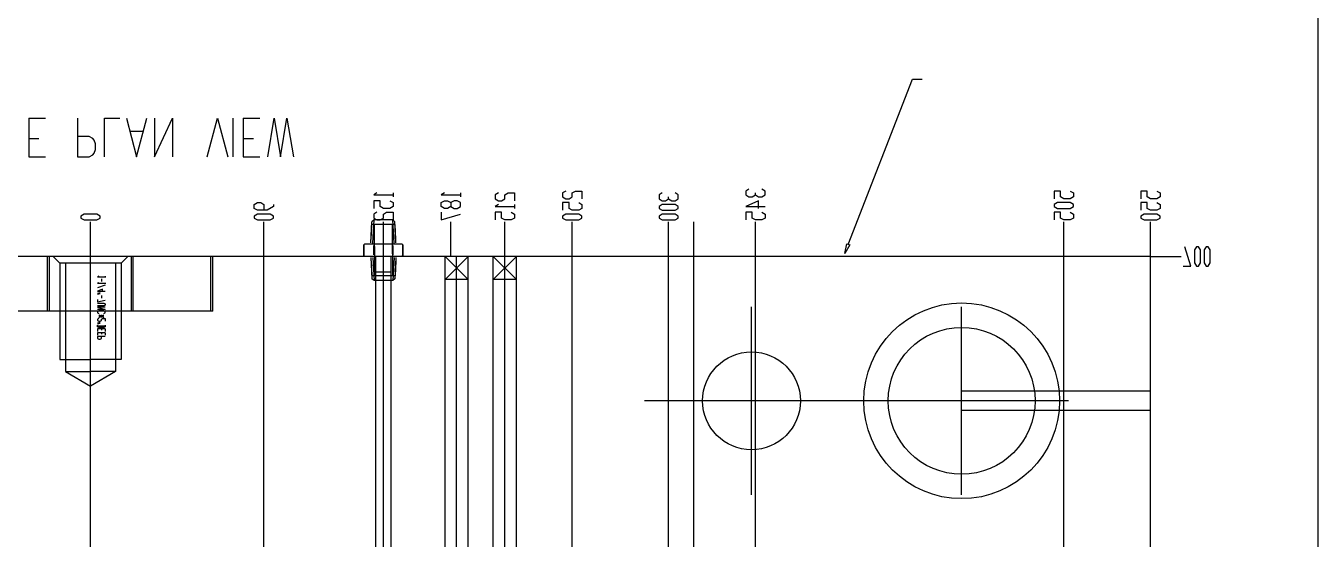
# Model space of a CAD drawing. Header units: millimetres. Extents: x -1 to 1014, y -756 to 757.
# Drawn here: x 833.9 to 1014, y 366.1 to 437.7 of the extents above; entities that cross this region are included whole.
import ezdxf

# ---------------------------------------------------------------- set-up
doc = ezdxf.new("R2010")
doc.units = ezdxf.units.MM

# ---------------------------------------------------------------- blocks, each defined once
blk = doc.blocks.new('blockName2')
for points in [[(10.0392, 11.2879), (1013.96, 11.2879), (1013.96, 756.712), (10.0392, 756.712), (10.0392, 11.2879)], [(948.478, 407.239), (957.436, 430.262)], [(957.436, 430.262), (958.778, 430.262)], [(834.283, 424.831), (834.283, 419.46), (836.61, 419.46)], [(834.283, 424.831), (836.61, 424.831)], [(841.087, 424.831), (841.087, 419.46), (842.698, 419.46), (843.235, 419.716), (843.414, 419.972), (843.593, 420.483), (843.593, 421.251), (843.414, 421.762), (843.235, 422.018), (842.698, 422.274), (841.087, 422.274)], [(844.846, 419.46), (844.846, 424.831), (846.995, 424.831)], [(847.89, 424.831), (849.323, 419.46), (850.755, 424.831)], [(851.829, 424.831), (851.829, 419.46), (854.336, 424.831), (854.336, 419.46)], [(859.17, 419.46), (860.602, 424.831), (862.035, 419.46)], [(862.751, 424.831), (862.751, 419.46)], [(864.183, 424.831), (864.183, 419.46), (866.511, 419.46)], [(864.183, 424.831), (866.511, 424.831)], [(867.585, 419.46), (868.48, 424.831), (869.375, 419.46), (870.271, 424.831), (871.166, 419.46)], [(834.283, 422.018), (835.715, 422.018)], [(848.427, 423.041), (850.218, 423.041)], [(864.183, 422.018), (865.616, 422.018)], [(882.814, 414.406), (882.366, 414.137), (885.052, 414.137)], [(885.052, 414.406), (885.052, 413.869)], [(892.214, 414.406), (891.766, 414.137), (894.452, 414.137)], [(894.452, 414.406), (894.452, 413.869)], [(899.733, 414.406), (899.286, 414.137), (899.286, 413.6), (899.733, 413.332), (900.181, 413.332), (900.629, 413.6), (900.629, 414.137), (901.076, 414.406), (901.971, 414.406), (901.971, 413.332)], [(909.133, 414.675), (908.686, 414.406), (908.686, 413.869), (909.133, 413.6), (909.581, 413.6), (910.028, 413.869), (910.028, 414.406), (910.476, 414.675), (911.371, 414.675), (911.371, 413.6)], [(922.561, 414.406), (922.114, 414.137), (922.114, 413.6), (922.561, 413.332), (923.009, 413.332), (923.457, 413.6), (923.457, 413.869)], [(923.457, 413.6), (923.904, 413.332), (924.352, 413.332), (924.799, 413.6), (924.799, 414.137), (924.352, 414.406)], [(934.647, 414.943), (934.199, 414.675), (934.199, 414.137), (934.647, 413.869), (935.094, 413.869), (935.542, 414.137), (935.542, 414.406)], [(935.542, 414.137), (935.99, 413.869), (936.437, 413.869), (936.885, 414.137), (936.885, 414.675), (936.437, 414.943)], [(979.408, 414.675), (979.855, 414.406), (979.855, 413.869), (979.408, 413.6), (978.512, 413.6), (978.065, 413.869), (978.065, 414.675), (977.17, 414.675), (977.17, 413.6)], [(991.493, 414.675), (991.941, 414.406), (991.941, 413.869), (991.493, 413.6), (990.598, 413.6), (990.15, 413.869), (990.15, 414.675), (989.255, 414.675), (989.255, 413.6)], [(868.401, 412.795), (868.401, 412.526), (867.506, 411.989), (866.163, 411.989), (865.715, 412.257), (865.715, 412.795), (866.163, 413.063), (866.61, 413.063), (867.058, 412.795), (867.058, 411.989)], [(884.604, 413.332), (885.052, 413.063), (885.052, 412.526), (884.604, 412.257), (883.709, 412.257), (883.261, 412.526), (883.261, 413.332), (882.366, 413.332), (882.366, 412.257)], [(894.452, 413.063), (894.004, 413.332), (893.556, 413.332), (893.109, 413.063), (893.109, 412.526), (892.661, 412.257), (892.214, 412.257), (891.766, 412.526), (891.766, 413.063), (892.214, 413.332), (892.661, 413.332), (893.109, 413.063)], [(893.109, 412.526), (893.556, 412.257), (894.004, 412.257), (894.452, 412.526), (894.452, 413.063)], [(899.733, 412.795), (899.286, 412.526), (901.971, 412.526)], [(901.971, 412.795), (901.971, 412.257)], [(910.924, 413.063), (911.371, 412.795), (911.371, 412.257), (910.924, 411.989), (910.028, 411.989), (909.581, 412.257), (909.581, 413.063), (908.686, 413.063), (908.686, 411.989)], [(924.799, 412.526), (924.352, 412.795), (922.561, 412.795), (922.114, 412.526), (922.114, 412.257), (922.561, 411.989), (924.352, 411.989), (924.799, 412.257), (924.799, 412.526)], [(935.99, 412.257), (935.99, 413.332), (934.199, 412.526), (936.885, 412.526)], [(979.855, 412.795), (979.408, 413.063), (977.617, 413.063), (977.17, 412.795), (977.17, 412.526), (977.617, 412.257), (979.408, 412.257), (979.855, 412.526), (979.855, 412.795)], [(991.493, 413.063), (991.941, 412.795), (991.941, 412.257), (991.493, 411.989), (990.598, 411.989), (990.15, 412.257), (990.15, 413.063), (989.255, 413.063), (989.255, 411.989)], [(844.23, 411.183), (843.782, 411.452), (841.992, 411.452), (841.544, 411.183), (841.544, 410.915), (841.992, 410.646), (843.782, 410.646), (844.23, 410.915), (844.23, 411.183)], [(868.401, 411.183), (867.953, 411.452), (866.163, 411.452), (865.715, 411.183), (865.715, 410.915), (866.163, 410.646), (867.953, 410.646), (868.401, 410.915), (868.401, 411.183)], [(882.401, 410.668), (882.118, 410.399)], [(882.231, 407.431), (882.401, 410.668)], [(882.814, 411.72), (882.366, 411.452), (882.366, 410.915), (882.814, 410.646), (883.261, 410.646), (883.709, 410.915), (883.709, 411.452), (884.157, 411.72), (885.052, 411.72), (885.052, 410.646)], [(885.017, 410.668), (882.401, 410.668)], [(885.187, 407.431), (885.017, 410.668)], [(885.3, 410.399), (885.017, 410.668)], [(891.766, 411.72), (891.766, 410.646), (894.452, 411.452)], [(901.524, 411.72), (901.971, 411.452), (901.971, 410.915), (901.524, 410.646), (900.629, 410.646), (900.181, 410.915), (900.181, 411.72), (899.286, 411.72), (899.286, 410.646)], [(911.371, 411.183), (910.924, 411.452), (909.133, 411.452), (908.686, 411.183), (908.686, 410.915), (909.133, 410.646), (910.924, 410.646), (911.371, 410.915), (911.371, 411.183)], [(924.799, 411.183), (924.352, 411.452), (922.561, 411.452), (922.114, 411.183), (922.114, 410.915), (922.561, 410.646), (924.352, 410.646), (924.799, 410.915), (924.799, 411.183)], [(936.437, 411.72), (936.885, 411.452), (936.885, 410.915), (936.437, 410.646), (935.542, 410.646), (935.094, 410.915), (935.094, 411.72), (934.199, 411.72), (934.199, 410.646)], [(979.408, 411.72), (979.855, 411.452), (979.855, 410.915), (979.408, 410.646), (978.512, 410.646), (978.065, 410.915), (978.065, 411.72), (977.17, 411.72), (977.17, 410.646)], [(991.941, 411.183), (991.493, 411.452), (989.703, 411.452), (989.255, 411.183), (989.255, 410.915), (989.703, 410.646), (991.493, 410.646), (991.941, 410.915), (991.941, 411.183)], [(842.887, 405.569), (842.887, 410.377)], [(842.887, 25.2121), (842.887, 409.935)], [(867.058, 360.809), (867.058, 410.377)], [(881.963, 407.445), (882.118, 410.399)], [(881.982, 407.926), (882.091, 410.003)], [(885.327, 410.003), (882.091, 410.003)], [(882.448, 405.93), (882.448, 410.003)], [(883.709, 405.634), (883.709, 410.377)], [(884.97, 405.93), (884.97, 410.003)], [(885.455, 407.445), (885.3, 410.399)], [(885.436, 407.926), (885.327, 410.003)], [(893.109, 405.569), (893.109, 410.377)], [(900.629, 405.569), (900.629, 410.377)], [(910.028, 360.809), (910.028, 410.377)], [(923.457, 360.809), (923.457, 410.377)], [(926.948, 332.098), (926.948, 410.377)], [(935.542, 348.723), (935.542, 410.377)], [(978.512, 405.569), (978.512, 410.377)], [(990.598, 405.569), (990.598, 410.377)], [(842.887, 386.514), (842.887, 407.27)], [(842.887, 386.514), (842.887, 407.27)], [(881.108, 407.285), (881.001, 407.178)], [(881.001, 405.676), (881.001, 407.178)], [(881.001, 407.178), (881.001, 405.676)], [(886.31, 407.285), (881.108, 407.285)], [(882.355, 405.782), (882.355, 407.072)], [(885.063, 405.782), (885.063, 407.072)], [(886.31, 407.285), (886.417, 407.178)], [(886.417, 405.676), (886.417, 407.178)], [(886.417, 407.178), (886.417, 405.676)], [(990.598, 405.569), (699.205, 405.569)], [(836.918, 397.928), (836.918, 405.569)], [(837.187, 397.928), (837.187, 405.569)], [(838.624, 404.629), (837.684, 405.569)], [(838.624, 404.629), (837.684, 405.569)], [(847.151, 404.629), (848.091, 405.569)], [(847.151, 404.629), (848.091, 405.569)], [(848.587, 397.928), (848.587, 405.569)], [(848.856, 397.928), (848.856, 405.569)], [(859.672, 397.928), (859.672, 405.569)], [(859.941, 397.928), (859.941, 405.569)], [(883.709, 405.569), (879.681, 405.569)], [(881.108, 405.569), (881.001, 405.676)], [(886.31, 405.569), (881.108, 405.569)], [(881.963, 405.409), (882.118, 402.455)], [(882.231, 405.423), (882.401, 402.186)], [(882.448, 406.924), (882.448, 402.851)], [(882.635, 331.445), (882.635, 405.569)], [(883.709, 302.102), (883.709, 405.569)], [(884.783, 331.445), (884.783, 405.569)], [(884.97, 406.924), (884.97, 402.851)], [(885.187, 405.423), (885.017, 402.186)], [(885.455, 405.409), (885.3, 402.455)], [(886.31, 405.569), (886.417, 405.676)], [(892.303, 306.468), (892.303, 405.569)], [(892.303, 402.346), (895.526, 405.569)], [(892.303, 405.569), (895.526, 402.346)], [(893.914, 29.578), (893.914, 405.569)], [(895.526, 29.578), (895.526, 405.569)], [(899.017, 322.582), (899.017, 405.569)], [(899.017, 405.569), (902.24, 402.346)], [(899.017, 402.346), (902.24, 405.569)], [(900.629, 29.578), (900.629, 405.569)], [(902.24, 29.578), (902.24, 405.569)], [(978.512, 29.578), (978.512, 405.569)], [(990.598, 29.578), (990.598, 405.569)], [(990.598, 405.569), (994.869, 405.569)], [(995.137, 404.226), (996.211, 404.226), (995.406, 406.912)], [(997.017, 406.912), (996.749, 406.464), (996.749, 404.674), (997.017, 404.226), (997.286, 404.226), (997.554, 404.674), (997.554, 406.464), (997.286, 406.912), (997.017, 406.912)], [(998.36, 406.912), (998.091, 406.464), (998.091, 404.674), (998.36, 404.226), (998.629, 404.226), (998.897, 404.674), (998.897, 406.464), (998.629, 406.912), (998.36, 406.912)], [(838.622, 404.63), (838.622, 391.201), (842.887, 391.201)], [(838.622, 404.63), (838.622, 391.201), (842.887, 391.201)], [(847.151, 404.629), (838.624, 404.629)], [(847.151, 404.629), (838.624, 404.629)], [(839.402, 404.629), (839.402, 392.113)], [(839.402, 404.629), (839.402, 392.113)], [(847.152, 404.63), (847.152, 391.201), (842.887, 391.201)], [(847.152, 404.63), (847.152, 391.201), (842.887, 391.201)], [(846.372, 404.629), (846.372, 392.113)], [(846.372, 404.629), (846.372, 392.113)], [(881.982, 404.928), (882.091, 402.851)], [(882.635, 403.421), (884.783, 403.421)], [(885.436, 404.928), (885.327, 402.851)], [(844.048, 402.795), (843.869, 402.706), (844.944, 402.706)], [(844.048, 402.795), (843.869, 402.706), (844.944, 402.706)], [(844.048, 401.9), (843.869, 401.81), (844.944, 401.81)], [(844.048, 401.9), (843.869, 401.81), (844.944, 401.81)], [(844.406, 402.437), (844.406, 402.079)], [(844.406, 402.437), (844.406, 402.079)], [(844.944, 402.795), (844.944, 402.616)], [(844.944, 402.795), (844.944, 402.616)], [(844.944, 401.9), (844.944, 401.721)], [(844.944, 401.9), (844.944, 401.721)], [(885.327, 402.851), (882.091, 402.851)], [(882.401, 402.186), (882.118, 402.455)], [(885.017, 402.186), (882.401, 402.186)], [(885.3, 402.455), (885.017, 402.186)], [(895.526, 402.346), (892.303, 402.346)], [(902.24, 402.346), (899.017, 402.346)], [(844.944, 401.542), (843.869, 401.184)], [(844.944, 401.542), (843.869, 401.184)], [(844.585, 400.647), (844.585, 401.005), (843.869, 400.736), (844.944, 400.736)], [(844.585, 400.647), (844.585, 401.005), (843.869, 400.736), (844.944, 400.736)], [(844.227, 400.468), (843.869, 400.378)], [(844.227, 400.468), (843.869, 400.378)], [(843.869, 400.288), (844.227, 400.378)], [(843.869, 400.288), (844.227, 400.378)], [(844.406, 400.109), (844.406, 399.751)], [(844.406, 400.109), (844.406, 399.751)], [(843.869, 399.572), (843.869, 399.214), (844.944, 399.483)], [(843.869, 399.572), (843.869, 399.214), (844.944, 399.483)], [(843.869, 399.035), (844.764, 399.035), (844.944, 398.946), (844.944, 398.767), (844.764, 398.677), (843.869, 398.677)], [(843.869, 399.035), (844.764, 399.035), (844.944, 398.946), (844.944, 398.767), (844.764, 398.677), (843.869, 398.677)], [(844.944, 398.498), (843.869, 398.498), (844.944, 398.14), (843.869, 398.14)], [(844.944, 398.498), (843.869, 398.498), (844.944, 398.14), (843.869, 398.14)], [(935.005, 372.298), (935.005, 398.555)], [(964.279, 372.298), (964.279, 398.555)], [(859.941, 397.928), (825.833, 397.928)], [(844.764, 397.603), (844.944, 397.692), (844.944, 397.871), (844.764, 397.961), (844.048, 397.961), (843.869, 397.871), (843.869, 397.692), (844.048, 397.603)], [(844.764, 397.603), (844.944, 397.692), (844.944, 397.871), (844.764, 397.961), (844.048, 397.961), (843.869, 397.871), (843.869, 397.692), (844.048, 397.603)], [(844.048, 396.887), (843.869, 396.797), (843.869, 396.618), (844.048, 396.529), (844.227, 396.529), (844.406, 396.618), (844.406, 396.797), (844.585, 396.887), (844.944, 396.887), (844.944, 396.529)], [(844.048, 396.887), (843.869, 396.797), (843.869, 396.618), (844.048, 396.529), (844.227, 396.529), (844.406, 396.618), (844.406, 396.797), (844.585, 396.887), (844.944, 396.887), (844.944, 396.529)], [(844.227, 396.35), (843.869, 396.26)], [(844.227, 396.35), (843.869, 396.26)], [(843.869, 396.17), (844.227, 396.26)], [(843.869, 396.17), (844.227, 396.26)], [(844.048, 397.066), (844.764, 397.424)], [(844.048, 397.424), (844.764, 397.066)], [(844.048, 397.066), (844.764, 397.424)], [(844.048, 397.424), (844.764, 397.066)], [(844.764, 397.245), (844.048, 397.245)], [(844.764, 397.245), (844.048, 397.245)], [(844.406, 397.066), (844.406, 397.424)], [(844.406, 397.066), (844.406, 397.424)], [(844.944, 395.991), (844.944, 395.723), (844.764, 395.633), (844.048, 395.633), (843.869, 395.723), (843.869, 395.991)], [(844.944, 395.991), (844.944, 395.723), (844.764, 395.633), (844.048, 395.633), (843.869, 395.723), (843.869, 395.991)], [(843.869, 395.902), (844.944, 395.902)], [(843.869, 395.902), (844.944, 395.902)], [(844.944, 395.454), (843.869, 395.454), (843.869, 395.096)], [(844.944, 395.454), (843.869, 395.454), (843.869, 395.096)], [(844.944, 394.917), (843.869, 394.917), (843.869, 394.559)], [(844.944, 394.917), (843.869, 394.917), (843.869, 394.559)], [(844.944, 394.38), (843.869, 394.38), (843.869, 394.111), (844.048, 394.022), (844.227, 394.022), (844.406, 394.111), (844.406, 394.38)], [(844.944, 394.38), (843.869, 394.38), (843.869, 394.111), (844.048, 394.022), (844.227, 394.022), (844.406, 394.111), (844.406, 394.38)], [(844.406, 395.454), (844.406, 395.275)], [(844.406, 395.454), (844.406, 395.275)], [(844.406, 394.917), (844.406, 394.738)], [(844.406, 394.917), (844.406, 394.738)], [(844.944, 395.454), (844.944, 395.096)], [(844.944, 395.454), (844.944, 395.096)], [(844.944, 394.917), (844.944, 394.559)], [(844.944, 394.917), (844.944, 394.559)], [(839.402, 392.113), (839.402, 389.538), (842.887, 387.465)], [(839.402, 392.113), (839.402, 389.538), (842.887, 387.465)], [(839.402, 392.113), (839.402, 389.538), (842.887, 387.465)], [(839.402, 392.113), (839.402, 389.538), (842.887, 387.465)], [(846.372, 392.113), (846.372, 389.538), (842.887, 387.465)], [(846.372, 392.113), (846.372, 389.538), (842.887, 387.465)], [(846.372, 392.113), (846.372, 389.538), (842.887, 387.465)], [(846.372, 392.113), (846.372, 389.538), (842.887, 387.465)], [(839.402, 389.538), (842.887, 389.538)], [(839.402, 389.538), (842.887, 389.538)], [(839.402, 389.538), (842.887, 389.538)], [(839.402, 389.538), (842.887, 389.538)], [(839.402, 389.538), (842.887, 389.538)], [(846.372, 389.538), (842.887, 389.538)], [(846.372, 389.538), (842.887, 389.538)], [(846.372, 389.538), (842.887, 389.538)], [(846.372, 389.538), (842.887, 389.538)], [(846.372, 389.538), (842.887, 389.538)], [(949.91, 385.427), (920.1, 385.427)], [(979.184, 385.427), (949.373, 385.427)], [(990.598, 386.77), (964.279, 386.77)], [(990.598, 384.084), (964.279, 384.084)]]:
    blk.add_lwpolyline(points)
blk.add_lwpolyline([(948.686, 407.158), (947.991, 405.987), (948.269, 407.32)], close=True)
for centre, radius in [((964.279, 385.427), 13.6431), ((964.279, 385.427), 10.2323), ((935.005, 385.427), 6.8216)]:
    blk.add_circle(centre, radius)

msp = doc.modelspace()

# ---------------------------------------------------------------- block references
msp.add_blockref('blockName2', (0, 0))

doc.saveas('drawing.dxf')
